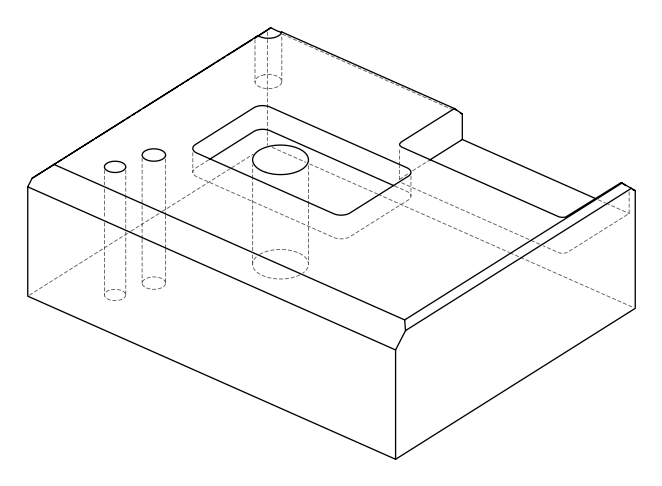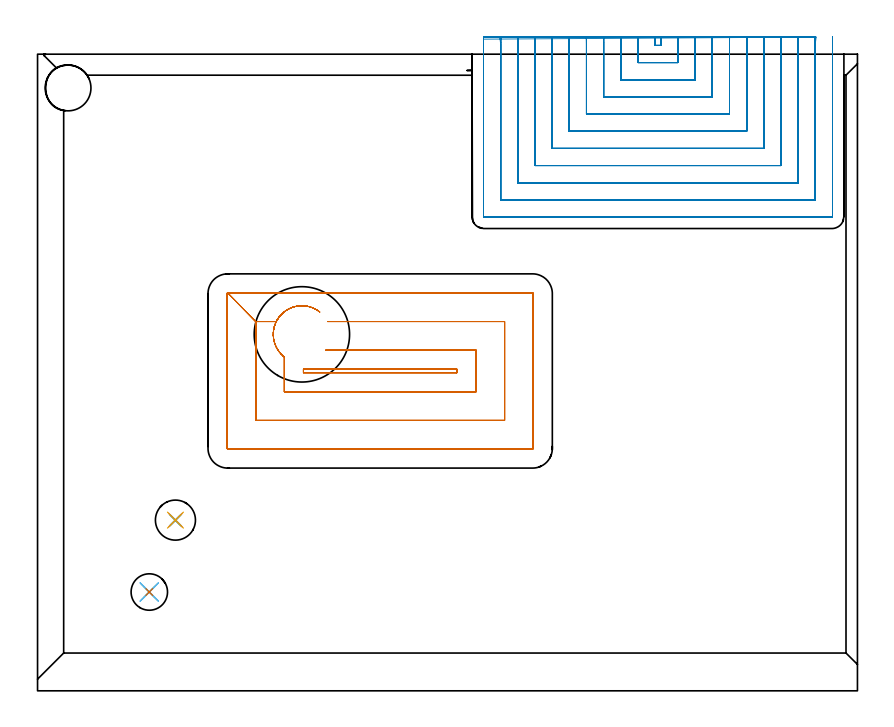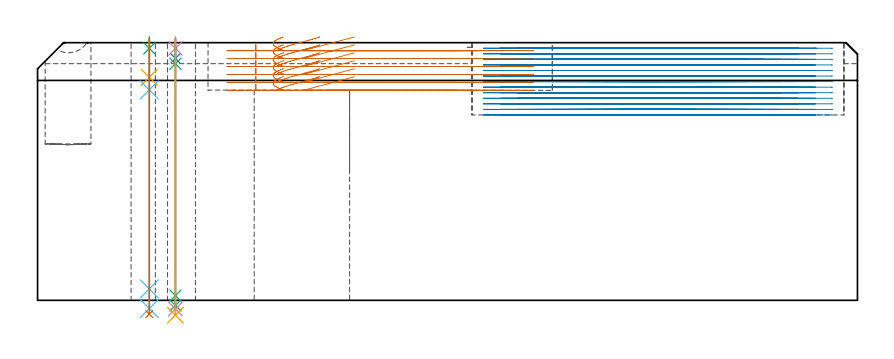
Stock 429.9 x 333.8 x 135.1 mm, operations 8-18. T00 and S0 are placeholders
(PLAN: 18 operations, 12 tool changes, 181.2 min)
(1 INDEXABLE_INSERT_DRILL_THROUGH_HOLE_FROM_SOLID | STEP1HOLE | NXT0302_038 | 0.46 min | 265164 mm3)
(2 INDEXABLE_INSERT_DRILL_BLIND_HOLE_FROM_SOLID | STEP1POCKET | NXT0302_019 | 0.22 min | 24052 mm3)
(3 AREA_MILL | FG_CHAMFER_SURFACE | UGT0205_001 | 7.21 min | 13992 mm3)
(4 AREA_MILL_1 | FG_CHAMFER_SURFACE_1 | UGT0205_001 | 27.32 min | 84257 mm3)
(5 AREA_MILL_2 | FG_CHAMFER_SURFACE_2 | UGT0205_001 | 12.73 min | 28654 mm3)
(6 AREA_MILL_3 | FG_CHAMFER_SURFACE_3 | UGT0205_001 | 0.39 min | 808 mm3)
(7 AREA_MILL_4 | FG_CHAMFER_SURFACE_4 | UGT0205_001 | 7.57 min | 5526 mm3)
(8 MILL_RECTANGULAR_POCKET | POCKET_RECTANGULAR_STRAIGHT | UGT0201_136 | Follow Part, ap 5, ae 75% | 16.9 min | 408037 mm3)
(9 MILL_SLOT | SLOT_PARTIAL_RECTANGULAR | NXT0201_011 | Follow Part, ap 3, ae 75% | 105.2 min | 674227 mm3)
(10 SPOT_DRILL | STEP1HOLE_1 | NXT0321_9005460120000 | 0.05 min | 185 mm3)
(11 SPOT_DRILL_1 | STEP1HOLE_2 | NXT0321_9005460120000 | 0.05 min | 186 mm3)
(12 DRILL_BLIND_HOLE_INTO_CENTER | STEP1HOLE_1 | NXT0301_092 | 0.08 min | 1700 mm3)
(13 GUN_DRILL_THROUGH_HOLE | STEP1HOLE_1 | UGT0307_009 | 0.67 min | 13335 mm3)
(14 DRILL_TO_ENLARGE_THROUGH_HOLE | STEP1HOLE_1 | UGT0301_258 | 0.58 min | 23436 mm3)
(15 DRILL_BLIND_HOLE_INTO_CENTER_1 | STEP1HOLE_2 | NXT0301_026 | 0.04 min | 46 mm3)
(16 GUN_DRILL_THROUGH_HOLE_1 | STEP1HOLE_2 | UGT0307_001 | 0.6 min | 2490 mm3)
(17 SPADE_DRILL_TO_ENLARGE_THROUGH_HOLE | STEP1HOLE_2 | UGT0306_004 | 0.57 min | 16549 mm3)
(18 DRILL_TO_ENLARGE_THROUGH_HOLE_1 | STEP1HOLE_2 | UGT0301_051 | 0.58 min | 27453 mm3)
(TOOL NXT0302_038 | Index. Insert Drill 50mm [880-D5000L50-04] | D50 PA176 FL200 Z2)
(TOOL NXT0302_019 | Index. Insert Drill 24mm [880-D2400L25-05] | D24 PA176 FL120 Z2)
(TOOL UGT0205_001 | Chamfer Mill 20 x 3 x 45 deg. | D20 FL50 Z2)
(TOOL UGT0201_136 | Carbide End Mill 20.0 | D20 FL30 Z4)
(TOOL NXT0201_011 | ENDMILL 12mm [2P460-1200-NA 1630] | D12 FL38 Z6)
(TOOL NXT0321_9005460120000 | NC Spot Drill, 142deg, 12mm, Carbide, Uncoated | D12 PA142 FL30 Z2)
(TOOL NXT0301_092 | Carbide Drill 12.1mm [860.1-1210-061A1-MM 2214] | D12.1 PA140 FL77 Z2)
(TOOL UGT0307_009 | Gun Drill 12 mm | D12 PA130 FL24 Z1)
(TOOL UGT0301_258 | Twist Drill 19.1 mm | D19.1 PA118 FL140 Z2)
(TOOL NXT0301_026 | Carbide Drill 5.5mm [860.1-0550-017A1-MM 2214] | D5.5 PA140 FL28 Z2)
(TOOL UGT0307_001 | Gun Drill 5 mm | D5 PA130 FL24 Z1)
(TOOL UGT0306_004 | Spade Drill 13.5mm | D13.5 PA132 FL10 Z2)
(TOOL UGT0301_051 | Twist Drill 21 mm | D21 PA118 FL145 Z2)
(OP 8 MILL_RECTANGULAR_POCKET)
G17 G21 G94 G90
T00 M6
G54
G17 G0 G90 X128.962 Y198.381 S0 M3
G43 Z145.101 H0
Z138.101
G94 G1 X128.369 Y197.879 Z137.893 F250.
X127.369 Y196.854 Z137.509
X126.471 Y195.738 Z137.125
X125.683 Y194.541 Z136.741
X125.013 Y193.275 Z136.358
X124.467 Y191.951 Z135.974
X124.302 Y191.429 Z135.827
X124.136 Y190.906 Z135.68
X123.803 Y189.412 Z135.27
X123.625 Y187.891 Z134.86
X123.602 Y186.36 Z134.449
X123.735 Y184.834 Z134.039
X124.023 Y183.33 Z133.629
X124.462 Y181.863 Z133.218
X125.049 Y180.449 Z132.808
X125.777 Y179.101 Z132.398
X126.638 Y177.835 Z131.987
X127.624 Y176.663 Z131.577
X128.724 Y175.598 Z131.167
X129.4 Y175.054 Z130.934
Y156.8 F500.
X229.9
Y178.6
X151.092
G0 X147.971 Y198.603 Z138.101
G1 X147.675 Y198.853 Z137.997 F250.
X147.227 Y199.168 Z137.85
X146.779 Y199.483 Z137.703
X145.527 Y200.214 Z137.315
X144.211 Y200.82 Z136.927
X142.842 Y201.296 Z136.539
X141.434 Y201.638 Z136.15
X140. Y201.843 Z135.762
X138.552 Y201.908 Z135.374
X137.105 Y201.833 Z134.985
X135.672 Y201.619 Z134.597
X134.266 Y201.268 Z134.209
X132.9 Y200.782 Z133.821
X131.588 Y200.168 Z133.432
X131.114 Y199.894 Z133.286
X130.639 Y199.621 Z133.139
X129.38 Y198.741 Z132.727
X128.218 Y197.736 Z132.316
X127.164 Y196.618 Z131.904
X126.231 Y195.399 Z131.492
X125.427 Y194.09 Z131.081
X125.182 Y193.6 Z130.934
X114.4 F500.
Y141.8
X244.9
Y193.6
X152.018
G0 X166.147 Y168.6 Z138.101
G1 X139.4 Z130.934 F250.
Y166.8 F500.
X219.9
Y168.6
X139.4
G0 Z145.101
X114.4 Y193.6
Z133.934
G1 Z130.934 F250.
X99.7 Y208.6 F500.
G3 X99.4 Y208.3 R0.3
G1 Y127.1
G3 X99.7 Y126.8 R0.3
G1 X259.6
G3 X259.9 Y127.1 R0.3
G1 Y208.3
G3 X259.6 Y208.6 R0.3
G1 X99.7
G3 X99.4 Y208.3 R0.3
G1 Y207.771
G0 X128.963 Y198.38 Z133.934
G1 X128.29 Y197.804 Z133.697 F250.
X127.905 Y197.414 Z133.55
X127.521 Y197.023 Z133.403
X126.572 Y195.875 Z133.004
X125.742 Y194.639 Z132.605
X125.038 Y193.327 Z132.206
X124.467 Y191.951 Z131.807
X124.302 Y191.429 Z131.66
X124.136 Y190.906 Z131.513
X123.803 Y189.412 Z131.103
X123.625 Y187.891 Z130.693
X123.602 Y186.36 Z130.282
X123.735 Y184.834 Z129.872
X124.023 Y183.33 Z129.462
X124.462 Y181.863 Z129.051
X125.049 Y180.449 Z128.641
X125.777 Y179.101 Z128.231
X126.638 Y177.835 Z127.82
X127.624 Y176.663 Z127.41
X128.724 Y175.598 Z127.
X129.4 Y175.054 Z126.767
Y156.8 F500.
X229.9
Y178.6
X151.086
G0 X147.977 Y198.613 Z133.934
G1 X147.675 Y198.853 Z133.831 F250.
X146.709 Y199.528 Z133.515
X145.503 Y200.226 Z133.141
X144.236 Y200.81 Z132.768
X142.921 Y201.273 Z132.394
X141.569 Y201.612 Z132.021
X141.028 Y201.701 Z131.874
X140.488 Y201.789 Z131.727
X139.626 Y201.873 Z131.495
X139.079 Y201.891 Z131.349
X138.531 Y201.908 Z131.202
X137.14 Y201.837 Z130.828
X135.761 Y201.637 Z130.455
X134.407 Y201.31 Z130.082
X133.886 Y201.137 Z129.935
X133.367 Y200.965 Z129.788
X132.464 Y200.595 Z129.527
X131.588 Y200.168 Z129.266
X131.114 Y199.894 Z129.119
X130.639 Y199.621 Z128.972
X129.419 Y198.771 Z128.574
X128.29 Y197.804 Z128.175
X127.905 Y197.414 Z128.029
X127.521 Y197.023 Z127.882
X126.745 Y196.103 Z127.559
X126.046 Y195.123 Z127.237
X125.427 Y194.09 Z126.914
X125.182 Y193.6 Z126.767
X114.4 F500.
Y141.8
X244.9
Y193.6
X152.018
G0 X166.147 Y168.6 Z133.934
G1 X139.4 Z126.767 F250.
Y166.8 F500.
X219.9
Y168.6
X139.4
G0 Z145.101
X114.4 Y193.6
Z129.767
G1 Z126.767 F250.
X99.7 Y208.6 F500.
G3 X99.4 Y208.3 R0.3
G1 Y127.1
G3 X99.7 Y126.8 R0.3
G1 X259.6
G3 X259.9 Y127.1 R0.3
G1 Y208.3
G3 X259.6 Y208.6 R0.3
G1 X99.7
G3 X99.4 Y208.3 R0.3
G1 Y207.771
G0 X128.957 Y198.387 Z129.767
G1 X128.816 Y198.277 Z129.719 F250.
X127.736 Y197.251 Z129.32
X126.763 Y196.124 Z128.921
X125.906 Y194.905 Z128.522
X125.631 Y194.432 Z128.375
X125.355 Y193.958 Z128.228
X124.875 Y192.971 Z127.934
X124.467 Y191.951 Z127.64
X124.302 Y191.429 Z127.493
X124.136 Y190.906 Z127.346
X123.804 Y189.412 Z126.936
X123.625 Y187.891 Z126.526
X123.602 Y186.36 Z126.115
X123.735 Y184.834 Z125.705
X124.023 Y183.33 Z125.295
X124.463 Y181.863 Z124.885
X125.049 Y180.449 Z124.474
X125.777 Y179.102 Z124.064
X126.638 Y177.835 Z123.654
X127.624 Y176.664 Z123.243
X128.724 Y175.598 Z122.833
X129.4 Y175.054 Z122.6
Y156.8 F500.
X229.9
Y178.6
X151.086
G0 X147.97 Y198.597 Z129.767
G1 X147.364 Y199.082 Z129.559 F250.
X146.093 Y199.903 Z129.154
X144.745 Y200.592 Z128.748
X144.238 Y200.798 Z128.602
X143.73 Y201.004 Z128.455
X142.405 Y201.418 Z128.083
X141.87 Y201.537 Z127.936
X141.336 Y201.656 Z127.789
X139.859 Y201.854 Z127.39
X138.371 Y201.905 Z126.991
X136.885 Y201.807 Z126.592
X135.416 Y201.563 Z126.193
X133.978 Y201.175 Z125.794
X132.586 Y200.647 Z125.395
X131.253 Y199.983 Z124.996
X129.992 Y199.19 Z124.597
X128.816 Y198.277 Z124.198
X127.736 Y197.251 Z123.799
X126.763 Y196.124 Z123.4
X125.906 Y194.905 Z123.001
X125.631 Y194.432 Z122.854
X125.393 Y194.023 Z122.727
X125.182 Y193.6 Z122.6
X114.4 F500.
Y141.8
X244.9
Y193.6
X152.015
G0 X166.147 Y168.6 Z129.767
G1 X139.4 Z122.6 F250.
Y166.8 F500.
X219.9
Y168.6
X139.4
G0 Z145.101
X114.4 Y193.6
Z125.6
G1 Z122.6 F250.
X99.7 Y208.6 F500.
G3 X99.4 Y208.3 R0.3
G1 Y127.1
G3 X99.7 Y126.8 R0.3
G1 X259.6
G3 X259.9 Y127.1 R0.3
G1 Y208.3
G3 X259.6 Y208.6 R0.3
G1 X99.7
G3 X99.4 Y208.3 R0.3
G1 Y207.771
G0 X128.955 Y198.389 Z125.6
G1 X128.879 Y198.33 Z125.575 F250.
X127.8 Y197.318 Z125.178
X126.826 Y196.204 Z124.782
X125.966 Y195. Z124.385
X125.687 Y194.528 Z124.239
X125.409 Y194.057 Z124.092
X124.897 Y193.022 Z123.782
X124.467 Y191.951 Z123.473
X124.302 Y191.429 Z123.326
X124.136 Y190.906 Z123.18
X123.804 Y189.412 Z122.769
X123.625 Y187.891 Z122.359
X123.602 Y186.36 Z121.949
X123.735 Y184.834 Z121.538
X124.023 Y183.33 Z121.128
X124.463 Y181.863 Z120.718
X125.049 Y180.449 Z120.307
X125.777 Y179.102 Z119.897
X126.638 Y177.835 Z119.487
X127.624 Y176.664 Z119.077
X128.724 Y175.598 Z118.666
X129.4 Y175.054 Z118.434
Y156.8 F500.
X229.9
Y178.6
X151.086
G0 X147.97 Y198.597 Z125.6
G1 X147.385 Y199.067 Z125.399 F250.
X146.117 Y199.889 Z124.995
X144.773 Y200.579 Z124.59
X144.266 Y200.787 Z124.443
X143.759 Y200.994 Z124.296
X142.399 Y201.419 Z123.914
X141.864 Y201.539 Z123.768
X141.329 Y201.658 Z123.621
X139.863 Y201.854 Z123.224
X138.385 Y201.905 Z122.828
X136.908 Y201.81 Z122.432
X135.448 Y201.57 Z122.035
X134.019 Y201.189 Z121.639
X132.634 Y200.668 Z121.242
X131.308 Y200.013 Z120.846
X130.052 Y199.232 Z120.45
X128.879 Y198.33 Z120.053
X127.8 Y197.318 Z119.657
X126.826 Y196.204 Z119.26
X125.966 Y195. Z118.864
X125.687 Y194.528 Z118.717
X125.418 Y194.073 Z118.575
X125.182 Y193.6 Z118.434
X114.4 F500.
Y141.8
X244.9
Y193.6
X152.015
G0 X166.147 Y168.6 Z125.6
G1 X139.4 Z118.434 F250.
Y166.8 F500.
X219.9
Y168.6
X139.4
G0 Z145.101
X114.4 Y193.6
Z121.434
G1 Z118.434 F250.
X99.7 Y208.6 F500.
G3 X99.4 Y208.3 R0.3
G1 Y127.1
G3 X99.7 Y126.8 R0.3
G1 X259.6
G3 X259.9 Y127.1 R0.3
G1 Y208.3
G3 X259.6 Y208.6 R0.3
G1 X99.7
G3 X99.4 Y208.3 R0.3
G1 Y207.771
G0 X128.962 Y198.381 Z121.434
G1 X128.558 Y198.052 Z121.294 F250.
X127.506 Y197.006 Z120.897
X126.562 Y195.862 Z120.499
X125.736 Y194.629 Z120.102
X125.035 Y193.322 Z119.704
X124.467 Y191.951 Z119.306
X124.302 Y191.429 Z119.16
X124.136 Y190.906 Z119.013
X123.804 Y189.412 Z118.603
X123.625 Y187.891 Z118.192
X123.602 Y186.36 Z117.782
X123.735 Y184.834 Z117.372
X124.023 Y183.33 Z116.961
X124.462 Y181.863 Z116.551
X125.049 Y180.449 Z116.141
X125.777 Y179.101 Z115.73
X126.638 Y177.835 Z115.32
X127.624 Y176.663 Z114.91
X128.724 Y175.598 Z114.499
X129.4 Y175.054 Z114.267
Y156.8 F500.
X229.9
Y178.6
X151.086
G0 X147.971 Y198.601 Z121.434
G1 X147.294 Y199.133 Z121.203 F250.
X146.064 Y199.92 Z120.812
X144.764 Y200.584 Z120.42
X143.405 Y201.118 Z120.029
X142. Y201.518 Z119.638
X140.564 Y201.779 Z119.247
X140.018 Y201.831 Z119.1
X139.473 Y201.883 Z118.953
X137.933 Y201.893 Z118.54
X136.4 Y201.745 Z118.128
X134.89 Y201.442 Z117.715
X133.419 Y200.985 Z117.302
X132.003 Y200.379 Z116.89
X130.656 Y199.632 Z116.477
X129.393 Y198.751 Z116.064
X128.227 Y197.745 Z115.652
X127.17 Y196.625 Z115.239
X126.233 Y195.402 Z114.826
X125.427 Y194.09 Z114.414
X125.182 Y193.6 Z114.267
X114.4 F500.
Y141.8
X244.9
Y193.6
X152.018
G0 X166.147 Y168.6 Z121.434
G1 X139.4 Z114.267 F250.
Y166.8 F500.
X219.9
Y168.6
X139.4
G0 Z145.101
X114.4 Y193.6
Z117.267
G1 Z114.267 F250.
X99.7 Y208.6 F500.
G3 X99.4 Y208.3 R0.3
G1 Y127.1
G3 X99.7 Y126.8 R0.3
G1 X259.6
G3 X259.9 Y127.1 R0.3
G1 Y208.3
G3 X259.6 Y208.6 R0.3
G1 X99.7
G3 X99.4 Y208.3 R0.3
G1 Y207.771
G0 X128.957 Y198.387 Z117.267
G1 X128.011 Y197.532 Z116.925 F250.
X127.033 Y196.461 Z116.536
X126.164 Y195.3 Z116.148
X125.874 Y194.835 Z116.001
X125.584 Y194.371 Z115.854
X124.972 Y193.186 Z115.497
X124.467 Y191.951 Z115.14
X124.302 Y191.429 Z114.993
X124.136 Y190.906 Z114.846
X123.804 Y189.412 Z114.436
X123.625 Y187.891 Z114.025
X123.602 Y186.36 Z113.615
X123.735 Y184.834 Z113.205
X124.023 Y183.33 Z112.794
X124.463 Y181.864 Z112.384
X125.05 Y180.449 Z111.974
X125.777 Y179.102 Z111.563
X126.638 Y177.836 Z111.153
X127.624 Y176.664 Z110.743
X128.724 Y175.598 Z110.333
X129.4 Y175.054 Z110.1
Y156.8 F500.
X229.9
Y178.6
X151.085
G0 X147.97 Y198.599 Z117.267
G1 X147.313 Y199.119 Z117.042 F250.
X146.086 Y199.907 Z116.651
X144.788 Y200.573 Z116.261
X144.281 Y200.781 Z116.114
X143.774 Y200.988 Z115.967
X142.408 Y201.417 Z115.583
X141.873 Y201.537 Z115.437
X141.338 Y201.656 Z115.29
X139.901 Y201.851 Z114.901
X138.452 Y201.906 Z114.513
X137.004 Y201.821 Z114.124
X135.571 Y201.597 Z113.735
X134.167 Y201.235 Z113.347
X132.804 Y200.74 Z112.958
X131.495 Y200.116 Z112.57
X130.252 Y199.369 Z112.181
X129.087 Y198.505 Z111.792
X128.011 Y197.532 Z111.404
X127.033 Y196.461 Z111.015
X126.164 Y195.3 Z110.627
X125.874 Y194.835 Z110.48
X125.584 Y194.371 Z110.333
X125.427 Y194.09 Z110.247
X125.182 Y193.6 Z110.1
X114.4 F500.
Y141.8
X244.9
Y193.6
X152.016
G0 X166.147 Y168.6 Z117.267
G1 X139.4 Z110.1 F250.
Y166.8 F500.
X219.9
Y168.6
X139.4
G0 Z145.101
X114.4 Y193.6
Z113.1
G1 Z110.1 F250.
X99.7 Y208.6 F500.
G3 X99.4 Y208.3 R0.3
G1 Y127.1
G3 X99.7 Y126.8 R0.3
G1 X259.6
G3 X259.9 Y127.1 R0.3
G1 Y208.3
G3 X259.6 Y208.6 R0.3
G1 X99.7
G3 X99.4 Y208.3 R0.3
G1 Y207.771
G0 Z145.101
M5
M2
(OP 9 MILL_SLOT)
G17 G21 G94 G90
T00 M6
G54
G17 G0 G90 X323.756 Y342.8 S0 M3
G43 Z145.101 H1
Z132.185
G94 G1 X323.794 Y339.8 F250.
G2 X323.8 Y338.4 R90.
G1 X326.8
G2 X326.807 Y339.8 R90.
G1 X326.844 Y342.8
X314.751
X314.792 Y339.8
G2 X314.8 Y338.683 R81. F500.
G1 Y329.4
X335.8
Y338.679
G2 X335.808 Y339.8 R81.
G1 X335.849 Y342.8 F250.
X305.745
X305.791 Y339.8
G2 X305.8 Y338.683 R72. F500.
G1 Y320.4
X344.8
Y338.679
G2 X344.809 Y339.8 R72.
G1 X344.855 Y342.8 F250.
X296.737
X296.79 Y339.8
G2 X296.8 Y338.683 R63. F500.
G1 Y311.4
X353.8
Y338.679
G2 X353.81 Y339.8 R63.
G1 X353.863 Y342.8 F250.
X287.726 Y342.799
X287.788 Y339.8
G2 X287.8 Y338.683 R54. F500.
G1 Y302.4
X362.8
Y338.679
G2 X362.812 Y339.8 R54.
G1 X362.874 Y342.799 F250.
X278.712
X278.786 Y339.8
G2 X278.8 Y338.683 R45. F500.
G1 Y293.4
X371.8
Y338.679
G2 X371.814 Y339.8 R45.
G1 X371.889 Y342.799 F250.
X269.69
X269.783 Y339.8
G2 X269.8 Y338.683 R36. F500.
G1 Y284.4
X380.8
Y338.679
G2 X380.817 Y339.8 R36.
G1 X380.911 Y342.799 F250.
X260.653 Y342.797
X260.777 Y339.8
G2 X260.8 Y338.683 R27. F500.
G1 Y275.4
X389.8
Y338.679
G2 X389.823 Y339.8 R27.
G1 X389.948 Y342.797 F250.
X251.579 Y342.794
X251.765 Y339.8
G2 X251.8 Y338.683 R18. F500.
G1 Y266.4
X398.8
Y338.679
G2 X398.835 Y339.8 R18.
G1 X399.022 Y342.794 F250.
X242.358 Y342.777
X242.73 Y339.8
G2 X242.8 Y338.683 R9. F500.
G1 Y257.4
X407.8
Y338.679
G2 X407.87 Y339.8 R9.
G1 X408.244 Y342.777 F250.
X233.8 Y341.683
Y338.683
Y248.7 F500.
G3 X234.1 Y248.4 R0.3
G1 X416.5
G3 X416.8 Y248.7 R0.3
G1 Y338.679
Y341.679 F250.
G0 X323.799 Y342.8 Z129.27
G1 X323.8 Y339.8
Y338.4
X326.8
Y339.8
X326.801 Y342.8
X314.799
X314.8 Y339.8
Y329.4 F500.
X335.8
Y339.8
X335.801 Y342.8 F250.
X305.799
X305.8 Y339.8
Y320.4 F500.
X344.8
Y339.8
X344.801 Y342.8 F250.
X296.799
X296.8 Y339.8
Y311.4 F500.
X353.8
Y339.8
X353.801 Y342.8 F250.
X287.799
X287.8 Y339.8
Y302.4 F500.
X362.8
Y339.8
X362.801 Y342.8 F250.
X278.798
X278.8 Y339.8
Y293.4 F500.
X371.8
Y339.8
X371.802 Y342.8 F250.
X269.798
X269.8 Y339.8
Y284.4 F500.
X380.8
Y339.8
X380.802 Y342.8 F250.
X260.797
X260.8 Y339.8
Y275.4 F500.
X389.8
Y339.8
X389.803 Y342.8 F250.
X251.796
X251.8 Y339.8
Y266.4 F500.
X398.8
Y339.8
X398.804 Y342.8 F250.
X242.792
X242.8 Y339.8
Y257.4 F500.
X407.8
Y339.8
X407.808 Y342.8 F250.
X233.8 Y342.776
Y339.776
Y248.7 F500.
G3 X234.1 Y248.4 R0.3
G1 X416.5
G3 X416.8 Y248.7 R0.3
G1 Y339.777
Y342.777 F250.
G0 X323.8 Y342.8 Z126.355
G1 Y339.8
Y338.4
X326.8
Y339.8
Y342.8
X314.8
Y339.8
Y329.4 F500.
X335.8
Y339.8
Y342.8 F250.
X305.8
Y339.8
Y320.4 F500.
X344.8
Y339.8
Y342.8 F250.
X296.8
Y339.8
Y311.4 F500.
X353.8
Y339.8
Y342.8 F250.
X287.8
Y339.8
Y302.4 F500.
X362.8
Y339.8
Y342.8 F250.
X278.8
Y339.8
Y293.4 F500.
X371.8
Y339.8
Y342.8 F250.
X269.8
Y339.8
Y284.4 F500.
X380.8
Y339.8
Y342.8 F250.
X260.8
Y339.8
Y275.4 F500.
X389.8
Y339.8
Y342.8 F250.
X251.8
Y339.8
Y266.4 F500.
X398.8
Y339.8
Y342.8 F250.
X242.8
Y339.8
Y257.4 F500.
X407.8
Y339.8
Y342.8 F250.
X233.8
Y339.8
Y248.7 F500.
G3 X234.1 Y248.4 R0.3
G1 X416.5
G3 X416.8 Y248.7 R0.3
G1 Y339.8
Y342.8 F250.
G0 X323.8 Z123.439
G1 Y339.8
Y338.4
X326.8
Y339.8
Y342.8
X314.8
Y339.8
Y329.4 F500.
X335.8
Y339.8
Y342.8 F250.
X305.8
Y339.8
Y320.4 F500.
X344.8
Y339.8
Y342.8 F250.
X296.8
Y339.8
Y311.4 F500.
X353.8
Y339.8
Y342.8 F250.
X287.8
Y339.8
Y302.4 F500.
X362.8
Y339.8
Y342.8 F250.
X278.8
Y339.8
Y293.4 F500.
X371.8
Y339.8
Y342.8 F250.
X269.8
Y339.8
Y284.4 F500.
X380.8
Y339.8
Y342.8 F250.
X260.8
Y339.8
Y275.4 F500.
X389.8
Y339.8
Y342.8 F250.
X251.8
Y339.8
Y266.4 F500.
X398.8
Y339.8
Y342.8 F250.
X242.8
Y339.8
Y257.4 F500.
X407.8
Y339.8
Y342.8 F250.
X233.8
Y339.8
Y248.7 F500.
G3 X234.1 Y248.4 R0.3
G1 X416.5
G3 X416.8 Y248.7 R0.3
G1 Y339.8
Y342.8 F250.
G0 X323.8 Z120.524
G1 Y339.8
Y338.4
X326.8
Y339.8
Y342.8
X314.8
Y339.8
Y329.4 F500.
X335.8
Y339.8
Y342.8 F250.
X305.8
Y339.8
Y320.4 F500.
X344.8
Y339.8
Y342.8 F250.
X296.8
Y339.8
Y311.4 F500.
X353.8
Y339.8
Y342.8 F250.
X287.8
Y339.8
Y302.4 F500.
X362.8
Y339.8
Y342.8 F250.
X278.8
Y339.8
Y293.4 F500.
X371.8
Y339.8
Y342.8 F250.
X269.8
Y339.8
Y284.4 F500.
X380.8
Y339.8
Y342.8 F250.
X260.8
Y339.8
Y275.4 F500.
X389.8
Y339.8
Y342.8 F250.
X251.8
Y339.8
Y266.4 F500.
X398.8
Y339.8
Y342.8 F250.
X242.8
Y339.8
Y257.4 F500.
X407.8
Y339.8
Y342.8 F250.
X233.8
Y339.8
Y248.7 F500.
G3 X234.1 Y248.4 R0.3
G1 X416.5
G3 X416.8 Y248.7 R0.3
G1 Y339.8
Y342.8 F250.
G0 X323.8 Z117.608
G1 Y339.8
Y338.4
X326.8
Y339.8
Y342.8
X314.8
Y339.8
Y329.4 F500.
X335.8
Y339.8
Y342.8 F250.
X305.8
Y339.8
Y320.4 F500.
X344.8
Y339.8
Y342.8 F250.
X296.8
Y339.8
Y311.4 F500.
X353.8
Y339.8
Y342.8 F250.
X287.8
Y339.8
Y302.4 F500.
X362.8
Y339.8
Y342.8 F250.
X278.8
Y339.8
Y293.4 F500.
X371.8
Y339.8
Y342.8 F250.
X269.8
Y339.8
Y284.4 F500.
X380.8
Y339.8
Y342.8 F250.
X260.8
Y339.8
Y275.4 F500.
X389.8
Y339.8
Y342.8 F250.
X251.8
Y339.8
Y266.4 F500.
X398.8
Y339.8
Y342.8 F250.
X242.8
Y339.8
Y257.4 F500.
X407.8
Y339.8
Y342.8 F250.
X233.8
Y339.8
Y248.7 F500.
G3 X234.1 Y248.4 R0.3
G1 X416.5
G3 X416.8 Y248.7 R0.3
G1 Y339.8
Y342.8 F250.
G0 X323.8 Z114.693
G1 Y339.8
Y338.4
X326.8
Y339.8
Y342.8
X314.8
Y339.8
Y329.4 F500.
X335.8
Y339.8
Y342.8 F250.
X305.8
Y339.8
Y320.4 F500.
X344.8
Y339.8
Y342.8 F250.
X296.8
Y339.8
Y311.4 F500.
X353.8
Y339.8
Y342.8 F250.
X287.8
Y339.8
Y302.4 F500.
X362.8
Y339.8
Y342.8 F250.
X278.8
Y339.8
Y293.4 F500.
X371.8
Y339.8
Y342.8 F250.
X269.8
Y339.8
Y284.4 F500.
X380.8
Y339.8
Y342.8 F250.
X260.8
Y339.8
Y275.4 F500.
X389.8
Y339.8
Y342.8 F250.
X251.8
Y339.8
Y266.4 F500.
X398.8
Y339.8
Y342.8 F250.
X242.8
Y339.8
Y257.4 F500.
X407.8
Y339.8
Y342.8 F250.
X233.8
Y339.8
Y248.7 F500.
G3 X234.1 Y248.4 R0.3
G1 X416.5
G3 X416.8 Y248.7 R0.3
G1 Y339.8
Y342.8 F250.
G0 X323.8 Z111.777
G1 Y339.8
Y338.4
X326.8
Y339.8
Y342.8
X314.8
Y339.8
Y329.4 F500.
X335.8
Y339.8
Y342.8 F250.
X305.8
Y339.8
Y320.4 F500.
X344.8
Y339.8
Y342.8 F250.
X296.8
Y339.8
Y311.4 F500.
X353.8
Y339.8
Y342.8 F250.
X287.8
Y339.8
Y302.4 F500.
X362.8
Y339.8
Y342.8 F250.
X278.8
Y339.8
Y293.4 F500.
X371.8
Y339.8
Y342.8 F250.
X269.8
Y339.8
Y284.4 F500.
X380.8
Y339.8
Y342.8 F250.
X260.8
Y339.8
Y275.4 F500.
X389.8
Y339.8
Y342.8 F250.
X251.8
Y339.8
Y266.4 F500.
X398.8
Y339.8
Y342.8 F250.
X242.8
Y339.8
Y257.4 F500.
X407.8
Y339.8
Y342.8 F250.
X233.8
Y339.8
Y248.7 F500.
G3 X234.1 Y248.4 R0.3
G1 X416.5
G3 X416.8 Y248.7 R0.3
G1 Y339.8
Y342.8 F250.
G0 X323.8 Z108.862
G1 Y339.8
Y338.4
X326.8
Y339.8
Y342.8
X314.8
Y339.8
Y329.4 F500.
X335.8
Y339.8
Y342.8 F250.
X305.8
Y339.8
Y320.4 F500.
X344.8
Y339.8
Y342.8 F250.
X296.8
Y339.8
Y311.4 F500.
X353.8
Y339.8
Y342.8 F250.
X287.8
Y339.8
Y302.4 F500.
X362.8
Y339.8
Y342.8 F250.
X278.8
Y339.8
Y293.4 F500.
X371.8
Y339.8
Y342.8 F250.
X269.8
Y339.8
Y284.4 F500.
X380.8
Y339.8
Y342.8 F250.
X260.8
Y339.8
Y275.4 F500.
X389.8
Y339.8
Y342.8 F250.
X251.8
Y339.8
Y266.4 F500.
X398.8
Y339.8
Y342.8 F250.
X242.8
Y339.8
Y257.4 F500.
X407.8
Y339.8
Y342.8 F250.
X233.8
Y339.8
Y248.7 F500.
G3 X234.1 Y248.4 R0.3
G1 X416.5
G3 X416.8 Y248.7 R0.3
G1 Y339.8
Y342.8 F250.
G0 X323.8 Z105.946
G1 Y339.8
Y338.4
X326.8
Y339.8
Y342.8
X314.8
Y339.8
Y329.4 F500.
X335.8
Y339.8
Y342.8 F250.
X305.8
Y339.8
Y320.4 F500.
X344.8
Y339.8
Y342.8 F250.
X296.8
Y339.8
Y311.4 F500.
X353.8
Y339.8
Y342.8 F250.
X287.8
Y339.8
Y302.4 F500.
X362.8
Y339.8
Y342.8 F250.
X278.8
Y339.8
Y293.4 F500.
X371.8
Y339.8
Y342.8 F250.
X269.8
Y339.8
Y284.4 F500.
X380.8
Y339.8
Y342.8 F250.
X260.8
Y339.8
Y275.4 F500.
X389.8
Y339.8
Y342.8 F250.
X251.8
Y339.8
Y266.4 F500.
X398.8
Y339.8
Y342.8 F250.
X242.8
Y339.8
Y257.4 F500.
X407.8
Y339.8
Y342.8 F250.
X233.8
Y339.8
Y248.7 F500.
G3 X234.1 Y248.4 R0.3
G1 X416.5
G3 X416.8 Y248.7 R0.3
G1 Y339.8
Y342.8 F250.
G0 X323.8 Z103.031
G1 Y339.8
Y338.4
X326.8
Y339.8
Y342.8
X314.8
Y339.8
Y329.4 F500.
X335.8
Y339.8
Y342.8 F250.
X305.8
Y339.8
Y320.4 F500.
X344.8
Y339.8
Y342.8 F250.
X296.8
Y339.8
Y311.4 F500.
X353.8
Y339.8
Y342.8 F250.
X287.8
Y339.8
Y302.4 F500.
X362.8
Y339.8
Y342.8 F250.
X278.8
Y339.8
Y293.4 F500.
X371.8
Y339.8
Y342.8 F250.
X269.8
Y339.8
Y284.4 F500.
X380.8
Y339.8
Y342.8 F250.
X260.8
Y339.8
Y275.4 F500.
X389.8
Y339.8
Y342.8 F250.
X251.8
Y339.8
Y266.4 F500.
X398.8
Y339.8
Y342.8 F250.
X242.8
Y339.8
Y257.4 F500.
X407.8
Y339.8
Y342.8 F250.
X233.8
Y339.8
Y248.7 F500.
G3 X234.1 Y248.4 R0.3
G1 X416.5
G3 X416.8 Y248.7 R0.3
G1 Y339.8
Y342.8 F250.
G0 X323.8 Z100.115
G1 Y339.8
Y338.4
X326.8
Y339.8
Y342.8
X314.8
Y339.8
Y329.4 F500.
X335.8
Y339.8
Y342.8 F250.
X305.8
Y339.8
Y320.4 F500.
X344.8
Y339.8
Y342.8 F250.
X296.8
Y339.8
Y311.4 F500.
X353.8
Y339.8
Y342.8 F250.
X287.8
Y339.8
Y302.4 F500.
X362.8
Y339.8
Y342.8 F250.
X278.8
Y339.8
Y293.4 F500.
X371.8
Y339.8
Y342.8 F250.
X269.8
Y339.8
Y284.4 F500.
X380.8
Y339.8
Y342.8 F250.
X260.8
Y339.8
Y275.4 F500.
X389.8
Y339.8
Y342.8 F250.
X251.8
Y339.8
Y266.4 F500.
X398.8
Y339.8
Y342.8 F250.
X242.8
Y339.8
Y257.4 F500.
X407.8
Y339.8
Y342.8 F250.
X233.8
Y339.8
Y248.7 F500.
G3 X234.1 Y248.4 R0.3
G1 X416.5
G3 X416.8 Y248.7 R0.3
G1 Y339.8
Y342.8 F250.
G0 X323.8 Z97.2
G1 Y339.8
Y338.4
X326.8
Y339.8
Y342.8
X314.8
Y339.8
Y329.4 F500.
X335.8
Y339.8
Y342.8 F250.
X305.8
Y339.8
Y320.4 F500.
X344.8
Y339.8
Y342.8 F250.
X296.8
Y339.8
Y311.4 F500.
X353.8
Y339.8
Y342.8 F250.
X287.8
Y339.8
Y302.4 F500.
X362.8
Y339.8
Y342.8 F250.
X278.8
Y339.8
Y293.4 F500.
X371.8
Y339.8
Y342.8 F250.
X269.8
Y339.8
Y284.4 F500.
X380.8
Y339.8
Y342.8 F250.
X260.8
Y339.8
Y275.4 F500.
X389.8
Y339.8
Y342.8 F250.
X251.8
Y339.8
Y266.4 F500.
X398.8
Y339.8
Y342.8 F250.
X242.8
Y339.8
Y257.4 F500.
X407.8
Y339.8
Y342.8 F250.
X233.8
Y339.8
Y248.7 F500.
G3 X234.1 Y248.4 R0.3
G1 X416.5
G3 X416.8 Y248.7 R0.3
G1 Y339.8
Y342.8 F250.
G0 Z145.101
M5
M2
(OP 10 SPOT_DRILL)
G17 G21 G94 G90
T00 M6
G54
G17 G0 G90 X58.6 Y51.8 S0 M3
G43 Z145.1 H0
G94 G81 G98 Z132.1 F250. R138.1
G80
M5
M2
(OP 11 SPOT_DRILL_1)
G17 G21 G94 G90
T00 M6
G54
G17 G0 G90 X72.3 Y89.5 S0 M3
G43 Z145.1 H0
G94 G81 G98 Z132.1 F250. R138.1
G80
M5
M2
(OP 12 DRILL_BLIND_HOLE_INTO_CENTER)
G17 G21 G94 G90
T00 M6
G54
G17 G0 G90 X58.6 Y51.8 S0 M3
G43 Z145.1 H1
G94 G81 G98 Z116.95 F250. R137.1
G80
M5
M2
(OP 13 GUN_DRILL_THROUGH_HOLE)
G17 G21 G94 G90
T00 M6
G54
G17 G0 G90 X58.6 Y51.8 M8
G43 Z145.1 H0
Z131.31
S716 M3
G94 G1 Z110.336 F125. M26
G4 X.084
Z6. F250.
G4 X.084
Z-4.298 F125.
G4 X.084
M5
M9
G0 Z131.31
Z145.1
M2
(OP 14 DRILL_TO_ENLARGE_THROUGH_HOLE)
G17 G21 G94 G90
T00 M6
G54
G17 G0 G90 X58.6 Y51.8 S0 M3
G43 Z145.1 H0
G94 G73 G98 Z-7.238 F250. Q17.792 R137.1
G80
M5
M2
(OP 15 DRILL_BLIND_HOLE_INTO_CENTER_1)
G17 G21 G94 G90
T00 M6
G54
G17 G0 G90 X72.3 Y89.5 S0 M3
G43 Z145.1 H1
G94 G81 G98 Z126.85 F250. R137.1
G80
M5
M2
(OP 16 GUN_DRILL_THROUGH_HOLE_1)
G17 G21 G94 G90
T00 M6
G54
G17 G0 G90 X72.3 Y89.5 M8
G43 Z145.1 H0
Z132.8
S716 M3
G94 G1 Z124.094 F125. M26
G4 X.084
Z2.5 F250.
G4 X.084
Z-2.666 F125.
G4 X.084
M5
M9
G0 Z132.8
Z145.1
M2
(OP 17 SPADE_DRILL_TO_ENLARGE_THROUGH_HOLE)
G17 G21 G94 G90
T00 M6
G54
G17 G0 G90 X72.3 Y89.5 S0 M3
G43 Z145.1 H0
G94 G73 G98 Z-4.505 F250. Q12.691 R137.1
G80
M5
M2
(OP 18 DRILL_TO_ENLARGE_THROUGH_HOLE_1)
G17 G21 G94 G90
T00 M6
G54
G17 G0 G90 X72.3 Y89.5 S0 M3
G43 Z145.1 H0
G94 G73 G98 Z-7.809 F250. Q20.416 R137.1
G80
M5
M2
